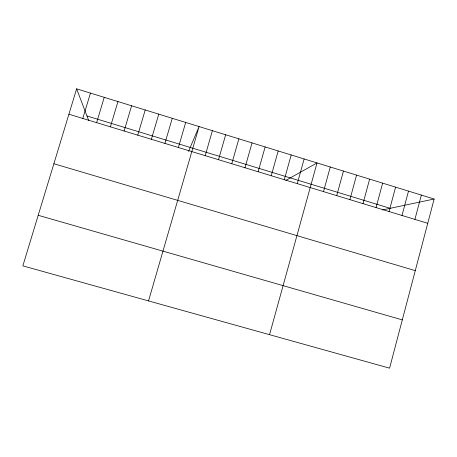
<?xml version="1.0" encoding="UTF-8"?>
<svg xmlns="http://www.w3.org/2000/svg" width="457" height="457" viewBox="0 0 457 457"><rect width="100%" height="100%" fill="white"/><g stroke="black" fill="none" stroke-linecap="round" stroke-linejoin="round"><path stroke-width="0.69" d="M434.15 199.018L389.581 368.165L22.85 265.865L76.627 88.835L434.15 199.018L382.566 209.923M414.91 219.4L421.354 195.076M402.011 215.481L408.501 191.112M376.06 207.592L382.64 183.143M389.061 211.545L395.596 187.136M363.001 203.622L369.627 179.133M349.891 199.635L356.563 175.105M336.723 195.636L343.447 171.067M323.499 191.614L330.268 167.005M297.284 183.645L304.145 158.95M269.539 334.678L317.038 162.926L285.871 180.361M284.288 179.698L291.2 154.963M271.241 175.728L278.199 150.959M258.142 171.746L265.146 146.937M231.779 163.732L238.88 138.837M244.986 167.748L252.041 142.892M218.515 159.704L225.667 134.764M205.193 155.654L212.396 130.679M148.536 300.923L199.075 126.572L188.564 151.324M178.39 147.508L185.696 122.447M151.364 139.294L158.768 114.147M164.908 143.407L172.26 118.306M137.768 135.158L145.217 109.971M124.11 131.005L131.616 105.778M110.4 126.84L117.952 101.568M96.627 122.653L104.236 97.341M82.797 118.449L90.457 93.097M38.211 215.298L402.303 319.889M53.869 163.743L415.282 270.635M68.91 114.227L427.752 223.302M86.967 115.987L390.158 208.318M76.627 88.835L88.652 120.42"/></g></svg>
